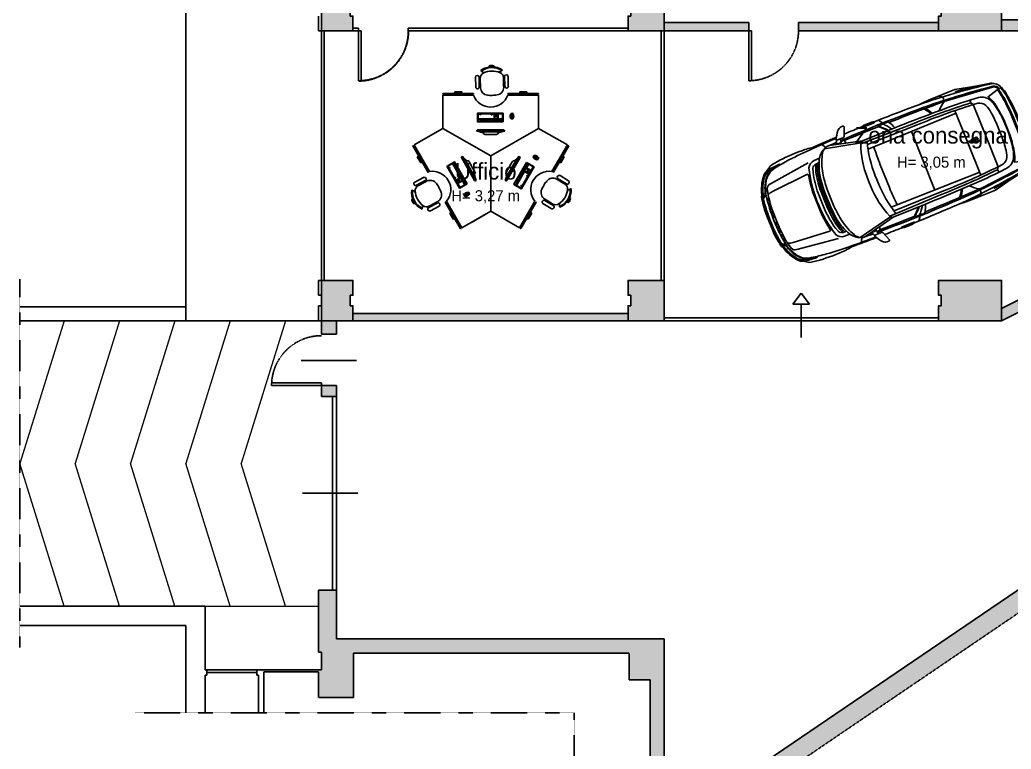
# Model space of a CAD drawing. Header units: millimetres. Extents: x 515 to 43442, y -1882 to 9936.
# Drawn here: x 14482 to 16273, y 424 to 1743 of the extents above; entities that cross this region are included whole.
import ezdxf

# ---------------------------------------------------------------- set-up
doc = ezdxf.new("R2010")
doc.units = ezdxf.units.MM
for name, pattern in [('35', [1.5, 0.5, -0.25, 0.5, -0.25]), ('DASHDOT2', [0.5, 0.25, -0.125, 0, -0.125]), ('HIDDEN', [0.375, 0.25, -0.125])]:
    doc.linetypes.add(name, pattern=pattern)
doc.layers.add('ARREDI_LINEE', color=33, linetype='Continuous', lineweight=9)
for name, color, linetype, lineweight, true_color in [('AUTO', 9, 'Continuous', 15, 0x808080), ('CAMP sez', 7, 'Continuous', 15, 0xbdbdbd), ('PAV_EST', 7, 'Continuous', 0, 0xa8a8a8)]:
    doc.layers.add(name, color=color, linetype=linetype, lineweight=lineweight, true_color=true_color)
for name, color, linetype in [('INF', 8, 'Continuous'), ('Interni F', 33, 'Continuous'), ('PROS', 9, 'Continuous'), ('SEZ', 170, 'Continuous'), ('Testi', 7, 'Continuous'), ('VOLTE', 8, 'Continuous')]:
    doc.layers.add(name, color=color, linetype=linetype)
doc.styles.add('T_ESE_q100', font='bahnschrift.ttf', dxfattribs={"height": 15})

# ---------------------------------------------------------------- blocks, each defined once
blk = doc.blocks.new('scrivania')
at = {"layer": 'ARREDI_LINEE', "lineweight": -2, "transparency": 33554687}
for p, q in [((3104.2, 27684.8), (3103.6, 27685.6)), ((3106, 27683.4), (3104.9, 27684.8)), ((3140.3, 27684.3), (3141.3, 27685.7)), ((3142, 27685.8), (3142.6, 27686.6)), ((3094.4, 27655.9), (3093.9, 27673.6)), ((3100.9, 27656.1), (3100.4, 27673.8)), ((3102.5, 27669.3), (3102.9, 27656.5)), ((3144.8, 27657.6), (3144.5, 27670.4)), ((3146.8, 27657.2), (3146.4, 27674.9)), ((3153.3, 27657.4), (3152.9, 27675.1)), ((3034.9, 27581.2), (3034.9, 27641.2)), ((3090.6, 27641.2), (3034.9, 27641.2)), ((3035, 27643), (3035, 27644)), ((3035, 27644), (3090.6, 27644)), ((3070, 27643), (3035, 27643)), ((3038, 27641.2), (3038, 27643)), ((3038, 27643), (3090.6, 27643)), ((3039, 27641.2), (3039, 27642)), ((3039, 27642), (3087.5, 27642)), ((3069.1, 27647), (3056.4, 27647)), ((3056.4, 27647), (3056.4, 27644)), ((3068.1, 27646), (3057.4, 27646)), ((3057.4, 27646), (3057.4, 27644)), ((3057.4, 27644), (3068.1, 27644)), ((3068.1, 27644), (3068.1, 27646)), ((3069.1, 27644), (3069.1, 27647)), ((3087.5, 27642), (3087.5, 27641.2)), ((3088.5, 27643), (3088.5, 27641.2)), ((3090.6, 27644), (3090.6, 27643)), ((3208.1, 27641.2), (3152.4, 27641.2)), ((3152.5, 27643), (3152.5, 27644)), ((3152.5, 27644), (3208.1, 27644)), ((3187.5, 27643), (3152.5, 27643)), ((3155.6, 27641.2), (3155.6, 27643)), ((3155.6, 27643), (3208.1, 27643)), ((3156.6, 27641.2), (3156.6, 27642)), ((3156.6, 27642), (3205.1, 27642)), ((3186.7, 27647), (3174, 27647)), ((3174, 27647), (3174, 27644)), ((3185.7, 27646), (3175, 27646)), ((3175, 27646), (3175, 27644)), ((3175, 27644), (3185.7, 27644)), ((3185.7, 27644), (3185.7, 27646)), ((3186.7, 27644), (3186.7, 27647)), ((3205.1, 27642), (3205.1, 27641.2)), ((3206.1, 27643), (3206.1, 27641.2)), ((3208.1, 27644), (3208.1, 27643)), ((3208.1, 27581.2), (3208.1, 27641.2)), ((3097.7, 27593.1), (3097.7, 27608.7)), ((3097.9, 27608.9), (3143.5, 27608.9)), ((3098.7, 27598.1), (3098.7, 27607.5)), ((3098.7, 27607.5), (3101.7, 27607.5)), ((3101.7, 27605.5), (3101.7, 27607.5)), ((3101.7, 27605.5), (3103.3, 27605.5)), ((3103.3, 27607.5), (3122.6, 27607.5)), ((3103.3, 27605.5), (3103.3, 27607.5)), ((3122.6, 27605.5), (3122.6, 27607.5)), ((3122.6, 27605.5), (3124.2, 27605.5)), ((3124.2, 27607.5), (3127.6, 27607.5)), ((3124.2, 27605.5), (3124.2, 27607.5)), ((3127.6, 27598.1), (3127.6, 27607.5)), ((3134.3, 27607.5), (3128.3, 27607.5)), ((3128.3, 27607.5), (3128.3, 27605.5)), ((3128.3, 27605.5), (3130.3, 27605.5)), ((3130.3, 27605.5), (3130.3, 27603.6)), ((3132.3, 27603.6), (3132.3, 27605.5)), ((3132.3, 27605.5), (3134.3, 27605.5)), ((3134.3, 27605.5), (3134.3, 27607.5)), ((3135, 27607.5), (3135, 27598.1)), ((3143, 27607.5), (3135, 27607.5)), ((3143, 27598.1), (3143, 27607.5)), ((3143.7, 27608.7), (3143.7, 27592.9)), ((3159.2, 27598.3, 0.2), (3159.2, 27605.9, 0.2)), ((3160.7, 27605.9, 0.2), (3160.7, 27598.3, 0.2)), ((3143.7, 27592.9), (3097.9, 27592.9)), ((3127.6, 27598.1), (3098.7, 27598.1)), ((3100.7, 27597.3), (3098.7, 27597.3)), ((3098.7, 27597.3), (3098.7, 27595.3)), ((3098.7, 27595.3), (3100.7, 27595.3)), ((3100.7, 27595.3), (3100.7, 27597.3)), ((3102.2, 27597.3), (3110.2, 27597.3)), ((3102.2, 27595.3), (3102.2, 27597.3)), ((3110.2, 27595.3), (3102.2, 27595.3)), ((3110.2, 27597.3), (3110.2, 27595.3)), ((3110.9, 27597.3), (3118.9, 27597.3)), ((3110.9, 27595.3), (3110.9, 27597.3)), ((3118.9, 27595.3), (3110.9, 27595.3)), ((3118.9, 27597.3), (3118.9, 27595.3)), ((3119.6, 27597.3), (3127.6, 27597.3)), ((3119.6, 27595.3), (3119.6, 27597.3)), ((3127.6, 27595.3), (3119.6, 27595.3)), ((3127.6, 27597.3), (3127.6, 27595.3)), ((3128.3, 27602.1), (3134.3, 27602.1)), ((3128.3, 27598.1), (3128.3, 27602.1)), ((3134.3, 27598.1), (3128.3, 27598.1)), ((3128.3, 27597.3), (3134.3, 27597.3)), ((3128.3, 27595.3), (3128.3, 27597.3)), ((3134.3, 27595.3), (3128.3, 27595.3)), ((3130.3, 27603.6), (3132.3, 27603.6)), ((3134.3, 27602.1), (3134.3, 27598.1)), ((3134.3, 27597.3), (3134.3, 27595.3)), ((3135, 27598.1), (3143, 27598.1)), ((3143, 27597.3), (3135, 27597.3)), ((3135, 27597.3), (3135, 27595.3)), ((3135, 27595.3), (3143, 27595.3)), ((3136, 27596.6), (3136, 27596.8)), ((3136, 27596.8), (3136.5, 27596.8)), ((3136.5, 27596.6), (3136, 27596.6)), ((3136.5, 27596.8), (3136.5, 27596.6)), ((3138.5, 27596.6), (3138.5, 27596.8)), ((3138.5, 27596.8), (3139, 27596.8)), ((3139, 27596.6), (3138.5, 27596.6)), ((3139, 27596.8), (3139, 27596.6)), ((3140.9, 27596.6), (3140.9, 27596.8)), ((3140.9, 27596.8), (3141.4, 27596.8)), ((3141.4, 27596.6), (3140.9, 27596.6)), ((3141.4, 27596.8), (3141.4, 27596.6)), ((3143, 27595.3), (3143, 27597.3)), ((3162.9, 27601.3, 0.2), (3157, 27601.3, 0.2)), ((3034.9, 27581.2), (2982.9, 27551.2)), ((3034.9, 27581.2), (3000.3, 27561.2)), ((3121.5, 27531.2), (3034.9, 27581.2)), ((3146.7, 27576.2), (3096.3, 27576.2)), ((3096.3, 27576.2), (3102, 27574.6)), ((3096.5, 27577.2), (3146.5, 27577.2)), ((3097.6, 27578.6), (3145.4, 27578.6)), ((3102, 27574.6), (3107.7, 27573.1)), ((3102, 27574.6), (3141, 27574.6)), ((3131.8, 27570.2), (3111.2, 27570.2)), ((3121.5, 27531.2), (3208.1, 27581.2)), ((3141, 27574.6), (3135.3, 27573.1)), ((3146.7, 27576.2), (3141, 27574.6)), ((3208.1, 27581.2), (3260.1, 27551.2)), ((2981.5, 27550.2), (2980.6, 27549.7)), ((2999, 27519.9), (2981.5, 27550.2)), ((3010.8, 27503), (2982.9, 27551.2)), ((3260.1, 27551.2), (3232.2, 27503)), ((3235.3, 27504.8), (3261.6, 27550.3)), ((3262.4, 27549.8), (3261.6, 27550.3)), ((2980.6, 27549.7), (3008.4, 27501.6)), ((2984.5, 27548.5), (2983, 27547.6)), ((2983, 27547.6), (3009.2, 27502.1)), ((2985, 27547.6), (2984.3, 27547.2)), ((2984.3, 27547.2), (3008.6, 27505.2)), ((3251.3, 27532.5), (3233.8, 27502.2)), ((3234.7, 27501.7), (3262.4, 27549.8)), ((3234.9, 27506.2), (3259.2, 27548.2)), ((3259.2, 27548.2), (3258.6, 27548.6)), ((3260.6, 27548.6), (3259.1, 27549.4)), ((2988.7, 27529.6), (2991.3, 27531.2)), ((2995, 27518.7), (2988.7, 27529.6)), ((2990.1, 27529.3), (2991.8, 27530.3)), ((2995.4, 27520), (2990.1, 27529.3)), ((2991.8, 27530.3), (2997.2, 27521)), ((2997.7, 27520.2), (2995, 27518.7)), ((2997.2, 27521), (2995.4, 27520)), ((3056, 27520.8), (3042.5, 27513)), ((3052.2, 27517.5), (3044.1, 27512.8)), ((3066.7, 27492.4), (3052.2, 27517.5)), ((3052.9, 27517.9), (3054.6, 27518.9)), ((3053.9, 27516.1), (3052.9, 27517.9)), ((3055.6, 27517.1), (3053.9, 27516.1)), ((3054.6, 27518.9), (3055.6, 27517.1)), ((3056.4, 27515.8), (3054.6, 27514.8)), ((3054.6, 27514.8), (3058.6, 27507.9)), ((3079.2, 27481.1), (3056.3, 27520.8)), ((3060.4, 27508.9), (3056.4, 27515.8)), ((3068.5, 27528.2), (3092.4, 27486.8)), ((3069.1, 27529.9), (3094.2, 27486.5)), ((3095.1, 27486.8), (3069.9, 27530.6)), ((3069.9, 27530.6), (3074.2, 27526.3)), ((3074.2, 27526.3), (3078.3, 27522.2)), ((3074.2, 27526.3), (3093.6, 27492.6)), ((3092.8, 27502.8), (3082.6, 27520.6)), ((3121.5, 27531.2), (3121.5, 27431.2)), ((3173.1, 27530.6), (3147.8, 27486.8)), ((3148.8, 27486.5), (3173.8, 27529.9)), ((3149.4, 27492.6), (3168.8, 27526.3)), ((3160.4, 27520.6), (3150.1, 27502.8)), ((3150.5, 27486.8), (3174.5, 27528.2)), ((3186, 27519.6), (3163.1, 27480)), ((3168.8, 27526.3), (3164.7, 27522.2)), ((3173.1, 27530.6), (3168.8, 27526.3)), ((3183.8, 27510.9), (3187.8, 27517.8)), ((3189.5, 27516.8), (3185.5, 27509.9)), ((3199.7, 27511.7), (3186, 27519.6)), ((3186.2, 27509.5), (3190.2, 27516.4)), ((3187.8, 27517.8), (3189.5, 27516.8)), ((3188.1, 27515.7), (3187.9, 27515.3)), ((3187.9, 27515.3), (3188, 27515.2)), ((3188, 27515.2), (3188.3, 27515.6)), ((3188.3, 27515.6), (3188.1, 27515.7)), ((3190.2, 27516.4), (3198.3, 27511.7)), ((3198.4, 27530.3, 0.2), (3205.1, 27526.5, 0.2)), ((3205.8, 27527.7, 0.2), (3199.2, 27531.6, 0.2)), ((3202.9, 27532, 0.2), (3200, 27526.8, 0.2)), ((3248, 27518.7), (3245.4, 27520.3)), ((3245.9, 27521.1), (3251.2, 27530.4)), ((3247.7, 27520.1), (3245.9, 27521.1)), ((3253, 27529.4), (3247.7, 27520.1)), ((3254.4, 27529.7), (3248, 27518.7)), ((3251.2, 27530.4), (3253, 27529.4)), ((3251.7, 27531.2), (3254.4, 27529.7)), ((3008.2, 27503.9), (3009.8, 27504.7)), ((3008.4, 27501.6), (3009.2, 27502.1)), ((3008.6, 27505.2), (3009.3, 27505.6)), ((3042.4, 27512.8), (3065.2, 27473.3)), ((3044.1, 27512.8), (3045.6, 27510.2)), ((3047.3, 27511.2), (3045.6, 27510.2)), ((3048.1, 27509.8), (3046.4, 27508.8)), ((3046.4, 27508.8), (3056, 27492.1)), ((3047.3, 27511.2), (3048.1, 27509.8)), ((3058.6, 27507.9), (3060.4, 27508.9)), ((3060.7, 27508.3), (3059, 27507.3)), ((3059, 27507.3), (3063, 27500.4)), ((3064.7, 27501.4), (3060.7, 27508.3)), ((3063, 27500.4), (3064.7, 27501.4)), ((3065.1, 27500.8), (3063.3, 27499.8)), ((3063.3, 27499.8), (3067.3, 27492.8)), ((3069.1, 27493.8), (3065.1, 27500.8)), ((3093.6, 27492.6), (3092.1, 27498.3)), ((3149.4, 27492.6), (3150.9, 27498.3)), ((3182.5, 27503.1), (3168, 27478)), ((3175.7, 27496.9), (3171.7, 27490)), ((3177.4, 27495.9), (3175.7, 27496.9)), ((3180.1, 27504.5), (3176.1, 27497.5)), ((3176.1, 27497.5), (3177.8, 27496.5)), ((3177, 27472), (3199.8, 27511.4)), ((3177.8, 27496.5), (3181.8, 27503.5)), ((3181.8, 27503.5), (3180.1, 27504.5)), ((3183.4, 27510.3), (3180.4, 27505.1)), ((3180.4, 27505.1), (3182.1, 27504.1)), ((3182.1, 27504.1), (3185.1, 27509.3)), ((3182.5, 27503.1), (3190.6, 27498.4)), ((3185.8, 27508.9), (3182.8, 27503.7)), ((3182.8, 27503.7), (3186.3, 27501.7)), ((3185.1, 27509.3), (3183.4, 27510.3)), ((3185.5, 27509.9), (3183.8, 27510.9)), ((3185.7, 27511.5), (3185.4, 27511.1)), ((3185.4, 27511.1), (3185.6, 27511)), ((3185.6, 27511), (3185.8, 27511.4)), ((3185.8, 27511.4), (3185.7, 27511.5)), ((3189.3, 27506.9), (3185.8, 27508.9)), ((3194.3, 27504.8), (3186.2, 27509.5)), ((3186.3, 27501.7), (3189.3, 27506.9)), ((3186.4, 27495.1), (3187.2, 27496.4)), ((3186.9, 27513.7), (3186.7, 27513.2)), ((3186.7, 27513.2), (3186.8, 27513.1)), ((3186.8, 27513.1), (3187.1, 27513.6)), ((3187.1, 27513.6), (3186.9, 27513.7)), ((3187.2, 27496.4), (3188.9, 27495.4)), ((3188.6, 27502.7), (3189.6, 27504.4)), ((3190.2, 27501.7), (3188.6, 27502.7)), ((3188.9, 27495.4), (3190.6, 27498.4)), ((3189.2, 27500), (3190.2, 27501.7)), ((3191, 27499), (3189.2, 27500)), ((3189.6, 27504.4), (3191.2, 27503.4)), ((3194, 27504.2), (3191, 27499)), ((3191.2, 27503.4), (3192.2, 27505.2)), ((3192.2, 27505.2), (3194, 27504.2)), ((3198.3, 27511.7), (3194.3, 27504.8)), ((3233.8, 27505.7), (3235.3, 27504.8)), ((3233.8, 27502.2), (3234.7, 27501.7)), ((3234.3, 27506.6), (3234.9, 27506.2)), ((3000, 27492.3), (2984.4, 27483.9)), ((3003.1, 27486.6), (2987.5, 27478.2)), ((2992.4, 27478.6), (3003.6, 27484.7)), ((3057.8, 27493.1), (3056, 27492.1)), ((3058.6, 27491.7), (3056.8, 27490.7)), ((3056.8, 27490.7), (3058.5, 27487.7)), ((3057.8, 27493.1), (3058.6, 27491.7)), ((3066.7, 27492.4), (3058.5, 27487.7)), ((3058.9, 27487.1), (3060.6, 27488.1)), ((3061.9, 27481.9), (3058.9, 27487.1)), ((3060.6, 27488.1), (3061.6, 27486.4)), ((3061.6, 27486.4), (3063.3, 27487.4)), ((3063.6, 27482.9), (3061.9, 27481.9)), ((3062.2, 27481.3), (3070.4, 27486)), ((3066.2, 27474.4), (3062.2, 27481.3)), ((3064.3, 27485.6), (3062.6, 27484.7)), ((3062.6, 27484.7), (3063.6, 27482.9)), ((3063.3, 27487.4), (3064.3, 27485.6)), ((3067, 27491.8), (3063.5, 27489.8)), ((3063.5, 27489.8), (3066.5, 27484.6)), ((3065.5, 27473.2), (3079.2, 27481.1)), ((3074.4, 27479.1), (3066.2, 27474.4)), ((3066.5, 27484.6), (3070, 27486.6)), ((3070, 27486.6), (3067, 27491.8)), ((3067.3, 27492.8), (3069.1, 27493.8)), ((3069.4, 27493.2), (3067.7, 27492.2)), ((3067.7, 27492.2), (3070.7, 27487)), ((3072.4, 27488), (3069.4, 27493.2)), ((3070.4, 27486), (3074.4, 27479.1)), ((3070.7, 27487), (3072.4, 27488)), ((3071, 27486.4), (3072.8, 27487.4)), ((3075, 27479.5), (3071, 27486.4)), ((3072.1, 27485.9), (3071.9, 27485.8)), ((3071.9, 27485.8), (3072.2, 27485.4)), ((3072.4, 27485.5), (3072.1, 27485.9)), ((3072.2, 27485.4), (3072.4, 27485.5)), ((3072.8, 27487.4), (3076.8, 27480.5)), ((3073.4, 27483.7), (3073.2, 27483.6)), ((3073.2, 27483.6), (3073.4, 27483.2)), ((3073.6, 27483.3), (3073.4, 27483.7)), ((3073.4, 27483.2), (3073.6, 27483.3)), ((3074.6, 27481.7), (3074.4, 27481.6)), ((3074.4, 27481.6), (3074.6, 27481.1)), ((3074.8, 27481.2), (3074.6, 27481.7)), ((3074.6, 27481.1), (3074.8, 27481.2)), ((3076.8, 27480.5), (3075, 27479.5)), ((3095.1, 27486.8), (3093.6, 27492.6)), ((3147.8, 27486.8), (3149.4, 27492.6)), ((3163.2, 27479.7), (3176.7, 27471.9)), ((3165.6, 27479.4), (3166.6, 27481.2)), ((3167.3, 27478.4), (3165.6, 27479.4)), ((3166.6, 27481.2), (3168.3, 27480.2)), ((3168.3, 27480.2), (3167.3, 27478.4)), ((3171.4, 27489.4), (3167.4, 27482.5)), ((3167.4, 27482.5), (3169.1, 27481.5)), ((3169.1, 27481.5), (3173.1, 27488.4)), ((3173.1, 27488.4), (3171.4, 27489.4)), ((3171.7, 27490), (3173.4, 27489)), ((3173.4, 27489), (3177.4, 27495.9)), ((3175.9, 27477), (3176.7, 27478.3)), ((3176.7, 27478.3), (3178.5, 27477.3)), ((3178.5, 27477.3), (3188.1, 27494.1)), ((3186.4, 27495.1), (3188.1, 27494.1)), ((3242.6, 27488.2), (3253.6, 27481.5)), ((3243.3, 27490.1), (3258.4, 27480.9)), ((3246.7, 27495.7), (3261.8, 27486.4)), ((2979.8, 27469.3), (2978.8, 27469.5)), ((2981.9, 27468.5), (2980.2, 27468.8)), ((3082.3, 27465, 0.2), (3075.6, 27461.2, 0.2)), ((3076.3, 27459.9, 0.2), (3083, 27463.7, 0.2)), ((3081.5, 27460.3, 0.2), (3078.5, 27465.4, 0.2)), ((3168, 27478), (3176.2, 27473.4)), ((3175.9, 27477), (3177.7, 27476)), ((3176.2, 27473.4), (3177.7, 27476)), ((3263.5, 27470.9), (3265.2, 27471.1)), ((3265.7, 27471.6), (3266.7, 27471.7)), ((3025, 27446.2), (3009.4, 27437.8)), ((3023.7, 27447.8), (3012.4, 27441.7)), ((3040.2, 27448.4), (3039.4, 27447.9)), ((3039.4, 27447.9), (3067.1, 27399.8)), ((3057.7, 27418.1), (3040.2, 27448.4)), ((3069.5, 27401.2), (3041.7, 27449.4)), ((3043.3, 27446.7), (3041.7, 27445.8)), ((3041.7, 27445.8), (3068, 27400.3)), ((3043.8, 27445.8), (3043.1, 27445.5)), ((3043.1, 27445.5), (3067.4, 27403.4)), ((3201.3, 27449.4), (3173.5, 27401.2)), ((3175.9, 27399.9), (3203.7, 27448)), ((3176.2, 27404.4), (3200.4, 27446.4)), ((3176.5, 27403), (3202.8, 27448.5)), ((3200.4, 27446.4), (3199.8, 27446.8)), ((3201.8, 27446.8), (3200.3, 27447.7)), ((3203.7, 27448), (3202.8, 27448.5)), ((3215.9, 27445.4), (3231, 27436.1)), ((3219.3, 27450.9), (3234.4, 27441.7)), ((3231.6, 27445.7), (3220.7, 27452.4)), ((2997.8, 27436.1), (2997.4, 27435.2)), ((2998.3, 27438.3), (2997.6, 27436.8)), ((3028.1, 27440.5), (3012.6, 27432.1)), ((3047.5, 27427.8), (3050.1, 27429.4)), ((3053.8, 27416.9), (3047.5, 27427.8)), ((3048.8, 27427.5), (3050.6, 27428.5)), ((3054.2, 27418.2), (3048.8, 27427.5)), ((3050.6, 27428.5), (3055.9, 27419.3)), ((3121.5, 27431.2), (3069.5, 27401.2)), ((3121.5, 27431.2), (3086.9, 27411.2)), ((3121.5, 27431.2), (3173.5, 27401.2)), ((3192.5, 27430.7), (3175, 27400.4)), ((3187.1, 27419.3), (3192.5, 27428.6)), ((3194.2, 27427.6), (3188.9, 27418.3)), ((3195.6, 27427.9), (3189.3, 27417)), ((3192.5, 27428.6), (3194.2, 27427.6)), ((3193, 27429.5), (3195.6, 27427.9)), ((3245.6, 27441.6), (3246.2, 27440.1)), ((3245.9, 27439.4), (3246.3, 27438.5)), ((3056.4, 27418.4), (3053.8, 27416.9)), ((3055.9, 27419.3), (3054.2, 27418.2)), ((3189.3, 27417), (3186.6, 27418.5)), ((3188.9, 27418.3), (3187.1, 27419.3)), ((3067, 27402.1), (3068.5, 27402.9)), ((3067.1, 27399.8), (3068, 27400.3)), ((3067.4, 27403.4), (3068, 27403.8)), ((3175, 27403.9), (3176.5, 27403)), ((3175, 27400.4), (3175.9, 27399.9)), ((3175.5, 27404.8), (3176.2, 27404.4))]:
    blk.add_line(p, q, dxfattribs=at)
for centre, radius, start, end in [((3120.9, 27692), 3, 95.066, 178.1108), ((3123.8, 27660.1), 35, 87.8994, 95.066), ((3124.9, 27692.1), 3, 4.8546, 87.8994), ((3097.2, 27673.7), 3.25, 1.4827, 181.4827), ((3112.5, 27672.1), 10, 116.4215, 179.7901), ((3123.8, 27660.1), 32.5, 54.6128, 128.3526), ((3104.6, 27685.2), 0.5, 218.3526, 307.4431), ((3123.8, 27660.1), 31, 55.5223, 127.4431), ((3109.7, 27688.9), 6.63, 235.8232, 287.2223), ((3124.1, 27648.8), 36, 91.4827, 116.4215), ((3124.1, 27648.8), 36, 66.5439, 91.4827), ((3136.3, 27689.6), 6.63, 255.7431, 307.1422), ((3134.4, 27672.7), 10, 3.1753, 66.5439), ((3141.6, 27686.1), 0.5, 235.5223, 324.6128), ((3149.6, 27675), 3.25, 1.4827, 181.4827), ((3197.5, 27671.8), 95, 179.7901, 181.4827), ((3049.5, 27667.9), 95, 1.4827, 3.1753), ((3069.9, 27655.7), 75, 359.7534, 1.4827), ((3150.1, 27657.3), 3.25, 181.4827, 1.4827), ((3121.5, 27652.7), 33, 200.38, 339.62), ((3097.6, 27656), 3.25, 181.4827, 1.4827), ((3177.8, 27658.5), 75, 181.4827, 183.212), ((3116.9, 27655), 14, 183.212, 264.6377), ((3122.4, 27713.3), 72.5, 264.6377, 271.4827), ((3122.4, 27713.3), 72.5, 271.4827, 278.3277), ((3130.9, 27655.4), 14, 278.3277, 359.7534), ((3097.9, 27608.7), 0.2, 90, 180), ((3143.5, 27608.7), 0.2, 0, 90), ((3159.9, 27605.9, 0.2), 0.727, 0.0017, 179.9991), ((3097.9, 27593.1), 0.2, 180, 270), ((3099.3, 27576.1), 3.03, 124.7827, 177.7355), ((3111.2, 27573.8), 3.6, 190.8855, 270), ((3131.8, 27573.8), 3.6, 270, 349.1145), ((3143.7, 27576.1), 3.03, 2.2645, 55.2173), ((3056.1, 27520.7), 0.2, 30, 120), ((3071.5, 27528), 3.03, 122.2645, 175.2173), ((3079.5, 27518.8), 3.6, 30, 109.1145), ((3163.5, 27518.8), 3.6, 70.8855, 150), ((3171.5, 27528), 3.03, 4.7827, 57.7355), ((3205.4, 27527.1, 0.2), 0.727, 240.0009, 59.9983), ((3016.3, 27470.5), 33, 320.38, 99.62), ((3042.6, 27512.9), 0.2, 120, 210), ((3089.7, 27501), 3.6, 310.8855, 30), ((3153.3, 27501), 3.6, 150, 229.1145), ((3226.7, 27470.5), 33, 80.38, 219.62), ((3199.6, 27511.5), 0.2, 330, 60), ((2985.9, 27481), 3.25, 118.5173, 298.5173), ((3037.8, 27395.1), 95, 118.5173, 120.2099), ((3001.5, 27489.5), 3.25, 298.5173, 118.5173), ((3039.5, 27418.8), 75, 116.788, 118.5173), ((3012, 27473.2), 14, 35.3623, 116.788), ((2964.3, 27439.4), 72.5, 28.5173, 35.3623), ((3093.7, 27489.5), 3.03, 244.7827, 297.7355), ((3149.3, 27489.5), 3.03, 242.2645, 295.2173), ((3163.3, 27479.9), 0.2, 150, 240), ((3279.6, 27440.9), 72.5, 148.5173, 155.3623), ((3279.6, 27440.9), 72.5, 141.6723, 148.5173), ((3233.7, 27477.2), 14, 60.2466, 141.6723), ((3203.5, 27424.3), 75, 58.5173, 60.2466), ((3245, 27492.9), 3.25, 58.5173, 238.5173), ((3203.9, 27400.5), 95, 56.8247, 58.5173), ((3250.5, 27471.7), 10, 353.4561, 56.8247), ((3260.1, 27483.6), 3.25, 238.5173, 58.5173), ((3011, 27464.8), 32.5, 171.6474, 245.3872), ((2979.7, 27468.8), 0.5, 352.5569, 81.6474), ((3011, 27464.8), 31, 172.5569, 244.4777), ((2979, 27462.6), 6.63, 12.7777, 64.1768), ((2995, 27468.6), 10, 120.2099, 183.5785), ((3020.9, 27470.2), 36, 183.5785, 208.5173), ((3018.6, 27461), 14, 300.2466, 21.6723), ((2964.3, 27439.4), 72.5, 21.6723, 28.5173), ((3065.4, 27473.4), 0.2, 210, 300), ((3076, 27460.5, 0.2), 0.727, 120.0009, 299.9983), ((3176.8, 27472.1), 0.2, 240, 330), ((3226.5, 27465.3), 14, 155.3623, 236.788), ((3234.3, 27468.7), 31, 292.5569, 4.4777), ((3234.3, 27468.7), 32.5, 291.6474, 5.3872), ((3224.6, 27474.6), 36, 328.5173, 353.4561), ((3266.1, 27464.8), 6.63, 112.8578, 164.2569), ((3265.7, 27471.2), 0.5, 95.3872, 184.4777), ((2981.9, 27451.3), 3, 121.8892, 204.934), ((3011, 27464.8), 35, 204.934, 212.1006), ((2983.9, 27447.8), 3, 212.1006, 295.1454), ((3020.9, 27470.2), 36, 208.5173, 233.4561), ((2991.7, 27439.1), 6.63, 352.8578, 44.2569), ((2987.9, 27513.7), 75, 298.5173, 300.2466), ((3026.6, 27443.4), 3.25, 298.5173, 118.5173), ((3217.6, 27448.1), 3.25, 58.5173, 238.5173), ((3259.9, 27516.4), 75, 236.788, 238.5173), ((3281.2, 27526.7), 95, 238.5173, 240.2099), ((3239, 27453), 10, 240.2099, 303.5785), ((3224.6, 27474.6), 36, 303.5785, 328.5173), ((3252.2, 27442.1), 6.63, 132.7777, 184.1768), ((3260.5, 27450.3), 3, 241.8892, 324.934), ((3234.3, 27468.7), 35, 324.934, 332.1006), ((3262.6, 27453.7), 3, 332.1006, 55.1454), ((2997.4, 27436.3), 0.5, 335.3872, 64.4777), ((3005.4, 27449.3), 10, 233.4561, 296.8247), ((3011, 27434.9), 3.25, 118.5173, 298.5173), ((2967.1, 27525.1), 95, 296.8247, 298.5173), ((3232.7, 27438.9), 3.25, 238.5173, 58.5173), ((3246.4, 27439.6), 0.5, 112.5569, 201.6474)]:
    blk.add_arc(centre, radius, start, end, dxfattribs=at)
at = {"layer": 'ARREDI_LINEE', "lineweight": -2, "transparency": 33554687, "extrusion": (0, 0, -1)}
blk.add_ellipse((3159.9, 27603.4, 0.2), major_axis=(0, 5.27), ratio=0.615147, dxfattribs=at)
at = {"layer": 'ARREDI_LINEE', "lineweight": -2, "transparency": 33554687}
for centre, major_axis in [((3203.2, 27528.4, 0.2), (4.56, -2.63)), ((3078.2, 27461.8, 0.2), (-4.56, -2.63))]:
    blk.add_ellipse(centre, major_axis=major_axis, ratio=0.615147, dxfattribs=at)
blk = doc.blocks.new('dwgFree.com - 3')
at = {"layer": 'Interni F'}
for points in [[(-92, 1833, -0.598981), (-100, 1846, -0.063724), (-6, 1989, -0.140902), (69, 2027), (100, 2027, -0.407929), (120, 2008), (59, 1842, -0.23415), (37, 1831), (-92, 1833)], [(-1773, 907), (-1773, 1067, -0.051573), (-1732, 1393), (-1716, 1415, -0.118905), (-1553, 1731, -0.118225), (-1496, 1773, 0.043314), (-1392, 1836, -0.101047), (-1343, 1858), (-1183, 1879, -0.033869), (-689, 1889, -0.049371), (-563, 1872, -0.003372), (-80, 1884, -0.003372)], [(-1689, 1403), (-1689, 1429, -0.106106), (-1560, 1688, -0.160297), (-1367, 1803)], [(-1685, 907, -0.034112), (-1649, 1375, -0.072723), (-1552, 1619, -0.086605), (-1454, 1724, -0.123379), (-1309, 1780, -0.018509), (-1027, 1823, -0.020436), (-89, 1867, -0.020436)], [(-1647, 1425, -0.059057), (-1574, 1602, -0.09843), (-1456, 1736, -0.088872), (-1373, 1776, -0.02769), (-1208, 1810, -0.189226), (-1200, 1799)], [(-1480, 1781, -0.047113), (-1373, 1802), (-1227, 1817, -0.196742), (-1208, 1810)], [(-372, 1878), (-367, 1862, 0.102432), (-337, 1810, -0.171519), (-327, 1786)], [(-356, 1774, -0.087027), (-302, 1792, -0.001707), (-108, 1799, -0.001707)], [(-94, 1833), (-115, 1781, 0.420882), (-109, 1764), (-35, 1764, 0.360361), (-27, 1774), (-26, 1832)], [(-27, 1801, -0.015934), (1787, 1792, -0.019178), (2893, 1686, -0.271052), (2981, 1610)], [(76, 1886, -0.00239), (418, 1890, -0.00239)], [(423, 1876), (652, 1876, 0.522992), (659, 1890, 0.067079), (598, 1900), (455, 1899), (418, 1890, 0.93122), (423, 1876)], [(659, 1890, -0.006025), (1522, 1877), (1714, 1889), (2232, 1889), (2570, 1811), (2786, 1770), (2847, 1759, -0.105323), (2931, 1723)], [(840, 1651, 0.038592), (790, 1709, 0.024434), (695, 1794), (695, 1781, -0.049234), (830, 1651)], [(695, 1794), (893, 1794, -0.080101), (965, 1651)], [(905, 1651, 0.049281), (794, 1794, 0.17179), (778, 1839), (740, 1889)], [(1522, 1877, -0.026387), (2851, 1745, -0.158783), (2971, 1696, -0.088175), (3024, 1611, -0.080442), (3067, 1451, -0.032875), (3106, 1005), (3106, 907)], [(1825, 1639, -0.081122), (1979, 1760, -0.289167), (1980, 1780, -0.237479), (1975, 1800, 0.332239), (1971, 1835, 0.21105), (1960, 1855), (1911, 1889)], [(2430, 1802), (2231, 1834, -0.928428), (2231, 1849), (2570, 1811)], [(-724, 1646), (-1497, 1549, 0.25041), (-1585, 1489), (-1610, 1377)], [(-831, 907), (-831, 950, -0.065204), (-744, 1557, -0.277283), (-609, 1644), (-503, 1649)], [(-642, 907), (-642, 936), (-642, 1066), (-635, 1193), (-623, 1298, -0.074182), (-538, 1575, -0.215699), (-356, 1774), (300, 1625)], [(-583, 907), (-583, 1068, -0.036648), (-548, 1375, -0.064788), (-433, 1687, -0.12196), (-356, 1774)], [(-27, 1783), (13, 1784, -0.327672), (27, 1777), (47, 1735, -0.460928), (36, 1723)], [(695, 1781, 0.003886), (27, 1777)], [(288, 1612), (320, 1651), (338, 1651), (965, 1651, -0.005619), (1697, 1641, -0.013375), (2428, 1610), (2569, 1595, -0.271), (2763, 1450, -0.032313), (2792, 1368, -0.04734), (2838, 1027), (2838, 907)], [(1582, 1770, 0.003949), (903, 1780)], [(1692, 1641, 0.043653), (1602, 1781), (1586, 1781), (1582, 1770, -0.047564), (1671, 1642)], [(1586, 1781, -0.048172), (1679, 1642)], [(2964, 1611, 0.257239), (2877, 1676), (2013, 1758, 0.002341), (1611, 1770, 0.002341)], [(-847, 907), (-847, 1070, -0.033999), (-800, 1435, 0.495858), (-821, 1460), (-1511, 1405, 0.105645), (-1610, 1377, 0.037036), (-1643, 1055), (-1643, 907)], [(-760, 907), (-760, 1069, -0.052604), (-706, 1451), (-680, 1526, -0.219786), (-604, 1571), (-538, 1575)], [(-704, 907), (-704, 1070, -0.036745), (-664, 1400, -0.060988), (-604, 1571)], [(-672, 907), (-672, 1070, -0.036745), (-632, 1400, -0.060558), (-571, 1573)], [(170, 907), (170, 989, -0.097066), (288, 1612), (1314, 1597, -0.01963), (2407, 1558), (2436, 1512), (2436, 907)], [(408, 1610, 0.071482), (315, 976), (315, 907)], [(393, 1555), (1359, 1550, -0.022758), (2436, 1512), (2525, 1502, -0.256303), (2644, 1412, -0.08864), (2682, 1256, -0.028976), (2700, 994), (2700, 907)], [(488, 1472, 0.024691), (473, 1129), (473, 907)], [(2848, 907), (2848, 1026, 0.03092), (2810, 1361, 0.08575), (2739, 1544), (2940, 1601), (2964, 1611), (2981, 1610), (3024, 1611)], [(2940, 1601, -0.0376), (2988, 1343, -0.008394), (3005, 1083), (3005, 907)], [(2957, 1608, -0.035652), (3005, 1362, -0.014631), (3024, 1031), (3024, 907)], [(3007, 1611, -0.067436), (3053, 1424, -0.026832), (3079, 1031), (3079, 907)], [(-1646, 1387, 0.093728), (-1710, 1361, 0.228975), (-1724, 1339, 0.038385), (-1756, 922), (-1756, 907)], [(-1649, 1378, 0.088064), (-1705, 1354, 0.233103), (-1716, 1338, 0.038388), (-1747, 922), (-1747, 907)], [(-1719, 1351, -0.113344), (-1700, 1403, -0.589393), (-1689, 1403, 0.324306), (-1669, 1381)], [(-1773, 907), (-1773, 748, 0.051573), (-1732, 422), (-1716, 400, 0.118905), (-1553, 84, 0.118225), (-1496, 42, -0.043314), (-1392, -21, 0.101047), (-1343, -43), (-1183, -64, 0.033869), (-689, -74, 0.049371), (-563, -57, 0.003372), (-80, -69, 0.003372)], [(-1646, 428, -0.093728), (-1710, 454, -0.228975), (-1724, 476, -0.038385), (-1756, 893), (-1756, 907)], [(-1649, 437, -0.088064), (-1705, 461, -0.233103), (-1716, 477, -0.038388), (-1747, 893), (-1747, 907)], [(-1685, 907, 0.034112), (-1649, 440, 0.072723), (-1552, 196, 0.086605), (-1454, 91, 0.123379), (-1309, 35, 0.018509), (-1027, -8, 0.020436), (-89, -52, 0.020436)], [(-847, 907), (-847, 745, 0.033999), (-800, 380, -0.495858), (-821, 355), (-1511, 410, -0.105645), (-1610, 438, -0.037036), (-1643, 760), (-1643, 907)], [(-831, 907), (-831, 865, 0.065204), (-744, 258, 0.277283), (-609, 171), (-503, 166)], [(-760, 907), (-760, 746, 0.052604), (-706, 364), (-680, 289, 0.219786), (-604, 244), (-538, 240)], [(-704, 907), (-704, 745, 0.036745), (-664, 415, 0.060988), (-604, 244)], [(-672, 907), (-672, 745, 0.036745), (-632, 415, 0.060558), (-571, 242)], [(-642, 907), (-642, 879), (-642, 749), (-635, 622), (-623, 516, 0.074182), (-538, 240, 0.215699), (-356, 41), (300, 189)], [(-583, 907), (-583, 747, 0.036648), (-548, 440, 0.064788), (-433, 128, 0.12196), (-356, 41)], [(170, 907), (170, 826, 0.097066), (288, 203), (1314, 218, 0.01963), (2407, 257), (2436, 303), (2436, 907)], [(288, 203), (320, 164), (338, 164), (965, 164, 0.005619), (1697, 174, 0.013375), (2428, 205), (2569, 219, 0.271), (2763, 365, 0.032313), (2792, 447, 0.04734), (2838, 788), (2838, 907)], [(408, 205, -0.071482), (315, 839), (315, 907)], [(393, 260), (1359, 265, 0.022758), (2436, 303), (2525, 313, 0.256303), (2644, 403, 0.08864), (2682, 559, 0.028976), (2700, 821), (2700, 907)], [(488, 343, -0.024691), (473, 686), (473, 907)], [(1522, -62, 0.026387), (2851, 70, 0.158783), (2971, 119, 0.088175), (3024, 204, 0.080442), (3067, 364, 0.032875), (3106, 810), (3106, 907)], [(2118, 907, -0.182263), (2170, 939), (2270, 948, -0.427499), (2279, 942), (2279, 915)], [(2292, 907, 0.312332), (2285, 915), (2156, 915, 0.069416), (2118, 907)], [(2118, 907, 0.182263), (2170, 876), (2270, 867, 0.427499), (2279, 873), (2279, 900)], [(2292, 907, -0.312332), (2285, 900), (2156, 900, -0.069416), (2118, 907)], [(2848, 907), (2848, 788, -0.03092), (2810, 453, -0.08575), (2739, 271), (2940, 214), (2964, 204), (2981, 205), (3024, 204)], [(2940, 214, 0.0376), (2988, 472, 0.008394), (3005, 732), (3005, 907)], [(2957, 207, 0.035652), (3005, 453, 0.014631), (3024, 784), (3024, 907)], [(3007, 204, 0.067436), (3053, 391, 0.026832), (3079, 784), (3079, 907)], [(-1719, 463, 0.113344), (-1700, 412, 0.589393), (-1689, 412, -0.324306), (-1669, 434)], [(-1689, 412), (-1689, 386, 0.106106), (-1560, 127, 0.160297), (-1367, 12)], [(-1647, 389, 0.059057), (-1574, 213, 0.09843), (-1456, 79, 0.088872), (-1373, 39, 0.02769), (-1208, 5, 0.189226), (-1200, 16)], [(-724, 169), (-1497, 266, -0.25041), (-1585, 326), (-1610, 438)], [(-27, 14, 0.015934), (1787, 23, 0.019178), (2893, 129, 0.271052), (2981, 205)], [(2964, 204, -0.257239), (2877, 139), (2013, 56, -0.002341), (1611, 45, -0.002341)], [(-1480, 34, 0.047113), (-1373, 13), (-1227, -2, 0.196742), (-1208, 5)], [(-372, -63), (-367, -47, -0.102432), (-337, 5, 0.171519), (-327, 28)], [(-356, 41, 0.087027), (-302, 23, 0.001707), (-108, 16, 0.001707)], [(-94, -19), (-115, 33, -0.420882), (-109, 51), (-35, 51, -0.360361), (-27, 41), (-26, -17)], [(-27, 31), (13, 31, 0.327672), (27, 38), (47, 80, 0.460928), (36, 92)], [(695, 34, -0.003886), (27, 38)], [(659, -75, 0.006025), (1522, -62), (1714, -74), (2232, -74), (2570, 4), (2786, 44), (2847, 56, 0.105323), (2931, 92)], [(840, 164, -0.038592), (790, 106, -0.024434), (695, 20), (695, 34, 0.049234), (830, 164)], [(695, 20), (893, 20, 0.080101), (965, 164)], [(905, 164, -0.049281), (794, 20, -0.17179), (778, -24), (740, -75)], [(1582, 45, -0.003949), (903, 35)], [(1692, 174, -0.043653), (1602, 33), (1586, 33), (1582, 45, 0.047564), (1671, 173)], [(1586, 33, 0.048172), (1679, 173)], [(1825, 176, 0.081122), (1979, 55, 0.289167), (1980, 35, 0.237479), (1975, 15, -0.332239), (1971, -20, -0.21105), (1960, -40), (1911, -74)], [(2430, 13), (2231, -20, 0.928428), (2231, -34), (2570, 4)], [(-92, -18, 0.598981), (-100, -31, 0.063724), (-6, -175, 0.140902), (69, -213), (100, -213, 0.407929), (120, -193), (59, -27, 0.23415), (37, -16), (-92, -18)], [(76, -72, 0.00239), (418, -75, 0.00239)], [(423, -61), (652, -61, -0.522992), (659, -75, -0.067079), (598, -85), (455, -84), (418, -75, -0.93122), (423, -61)]]:
    blk.add_lwpolyline(points, format="xyb", dxfattribs=at)
for points in [[(-256, 1794), (338, 1651)], [(1627, 1884), (1803, 1874), (1839, 1858)], [(-198, 1780), (-115, 1781)], [(2089, 1482), (372, 1471)], [(1217, 1476), (1217, 907)], [(2089, 1535), (2089, 907)], [(2407, 1558), (2412, 1598), (2428, 1610)], [(-1716, 1415), (-1699, 1404)], [(-1636, 1425), (-1652, 1425), (-1659, 1384)], [(-1652, 1149), (-1672, 1150), (-1672, 1157), (-1646, 1155), (-1647, 1144), (-1667, 1123), (-1649, 1122), (-1649, 1115), (-1675, 1117), (-1674, 1126), (-1652, 1149)], [(1217, 338), (1217, 907)], [(2089, 280), (2089, 907)], [(-1651, 774), (-1651, 773)], [(-1647, 710), (-1647, 702), (-1667, 688), (-1647, 673), (-1647, 665), (-1672, 683), (-1672, 692), (-1647, 710)], [(-1716, 400), (-1699, 411)], [(-1636, 389), (-1652, 389), (-1659, 431)], [(2089, 333), (372, 344)], [(2407, 257), (2412, 217), (2428, 205)], [(-256, 21), (338, 164)], [(-198, 35), (-115, 33)], [(1627, -69), (1803, -59), (1839, -44)]]:
    blk.add_lwpolyline(points, dxfattribs=at)
for points in [[(-1630, 1305), (-1629, 1312), (-1654, 1315), (-1655, 1308), (-1646, 1307), (-1648, 1291), (-1658, 1284), (-1659, 1275), (-1649, 1282, 0.775969), (-1633, 1280)], [(-1641, 1306), (-1635, 1305), (-1638, 1283, -0.695798), (-1644, 1284)], [(-1661, 1035), (-1658, 1035, 0.395772), (-1653, 1042), (-1651, 1066, 0.395772), (-1656, 1074), (-1664, 1074), (-1671, 1074, 0.395772), (-1677, 1068), (-1678, 1043, 0.395772), (-1673, 1036), (-1666, 1035), (-1664, 1035), (-1663, 1058), (-1668, 1058), (-1669, 1042), (-1670, 1043, -0.403759), (-1673, 1046), (-1672, 1065, -0.403759), (-1669, 1067), (-1666, 1067), (-1664, 1067), (-1662, 1067), (-1659, 1067, -0.403759), (-1657, 1064), (-1658, 1045, -0.403759), (-1661, 1042), (-1661, 1042)], [(-1653, 853), (-1653, 860), (-1679, 858), (-1678, 852), (-1669, 852), (-1668, 836), (-1677, 828), (-1676, 818), (-1668, 827, 0.775969), (-1651, 828)], [(-1651, 774, 0.395772), (-1657, 781), (-1664, 780), (-1672, 780, 0.395772), (-1677, 773), (-1675, 748, 0.395772), (-1670, 741), (-1662, 742), (-1655, 742, 0.395772), (-1650, 749)], [(-1671, 770, -0.403759), (-1669, 773), (-1666, 773), (-1664, 773), (-1662, 773), (-1659, 774, -0.403759), (-1656, 771), (-1655, 752, -0.403759), (-1658, 749), (-1660, 749), (-1663, 748), (-1665, 748), (-1667, 748, -0.403759), (-1670, 751)], [(-1664, 852), (-1658, 853), (-1657, 830, -0.695798), (-1663, 830)], [(-1631, 537), (-1632, 544), (-1657, 542), (-1657, 535), (-1648, 536), (-1646, 520), (-1655, 511), (-1654, 502), (-1645, 510, 0.775969), (-1629, 512)], [(-1642, 536), (-1637, 537), (-1635, 514, -0.695798), (-1640, 514)]]:
    blk.add_lwpolyline(points, format="xyb", close=True, dxfattribs=at)
for points in [[(-1664, 1231), (-1659, 1227), (-1661, 1206), (-1666, 1203), (-1667, 1194), (-1640, 1210), (-1639, 1219), (-1663, 1239)], [(-1654, 1223), (-1656, 1209), (-1645, 1215)], [(-1667, 986), (-1671, 986), (-1671, 960), (-1677, 960), (-1677, 993), (-1651, 993), (-1651, 960), (-1657, 960), (-1657, 986), (-1662, 986), (-1662, 963), (-1667, 963)], [(-1655, 612), (-1660, 612), (-1657, 586), (-1662, 585), (-1666, 618), (-1641, 621), (-1637, 588), (-1642, 587), (-1645, 613), (-1650, 613), (-1647, 590), (-1653, 589)]]:
    blk.add_lwpolyline(points, close=True, dxfattribs=at)

msp = doc.modelspace()

# ---------------------------------------------------------------- hatches: boundary and pattern name
at = {"layer": 'CAMP sez'}
h = msp.add_hatch(color=256, dxfattribs=at)
h.dxf.hatch_style = 1
h.paths.add_polyline_path([(16255.5, 2320), (16141.5, 2320), (16141.5, 2293), (16146.5, 2293), (16146.5, 2274), (16141.5, 2274), (16141.5, 2247), (16255.5, 2247)], flags=17)
h.paths.add_polyline_path([(15798.5, 1738), (15645.5, 1738), (15645.5, 1723), (15798.5, 1723)], flags=17)
h.paths.add_polyline_path([(15277, 4658), (15257, 4658), (15257, 4260), (15277, 4260)], flags=17)
h.paths.add_polyline_path([(15297, 4260), (15237, 4260), (15237, 4240), (15297, 4240)], flags=17)
h.paths.add_polyline_path([(15414.5, 4260), (15387, 4260), (15387, 4240), (15414.5, 4240)], flags=17)
h.paths.add_polyline_path([(15147, 4260), (15034.5, 4260), (15034.5, 4240), (15147, 4240)], flags=17)
h.paths.add_polyline_path([(15560.5, 3925), (15414.5, 3925), (15414.5, 3909), (15533.5, 3909), (15533.5, 3816), (15586.5, 3816), (15586.5, 3827), (15560.5, 3827)], flags=17)
h.paths.add_polyline_path([(15414.5, 3914), (15394.5, 3914), (15394.5, 3909), (15414.5, 3909)], flags=17)
h.paths.add_polyline_path([(17153.5, 2840), (17090.5, 2840), (17090.5, 2768), (17153.5, 2768)], flags=17)
h.paths.add_polyline_path([(17153.5, 1794), (17090.5, 1794), (17090.5, 1695), (17153.5, 1733)], flags=17)
h.paths.add_polyline_path([(17668, 2087.5), (17648.9, 2115.6), (17616.6, 2093.7), (17635.7, 2065.6)], flags=17)
h.paths.add_polyline_path([(18190.2, 2442.4), (18171.1, 2470.6), (18138.9, 2448.6), (18158, 2420.5)], flags=17)
h.paths.add_polyline_path([(18197.5, 2840), (18134.5, 2840), (18134.5, 2768), (18197.5, 2768)], flags=17)
h.paths.add_polyline_path([(18722.9, 2804.4), (18720.5, 2840), (18657.5, 2840), (18657.5, 2760)], flags=17)
h.paths.add_polyline_path([(19261.8, 3176.8), (19243.8, 3203.2), (19183.4, 3162.2), (19201.4, 3135.7)], flags=17)
h.paths.add_polyline_path([(19514.9, 3348.8), (19496.9, 3375.2), (19465.4, 3353.9), (19483.4, 3327.4)], flags=17)
h.paths.add_polyline_path([(16925.5, 1723), (16905.5, 1723), (16905.5, 1593.5), (16682.3, 1441.8), (16693.5, 1425.2), (16925.5, 1582.9)], flags=17)
h.paths.add_polyline_path([(16661.3, 1403.3), (16649.9, 1420), (16255.5, 1221.4), (16255.5, 1199)], flags=17)
h.paths.add_polyline_path([(16674.4, 1453.3), (16642.2, 1431.4), (16661.3, 1403.3), (16693.5, 1425.2)], flags=17)
h.paths.add_polyline_path([(16255.5, 1272), (16141.5, 1272), (16141.5, 1245), (16146.5, 1245), (16146.5, 1226), (16141.5, 1226), (16141.5, 1199), (16255.5, 1199), (16255.5, 1221.4)], flags=17)
h.paths.add_polyline_path([(16255.5, 1796), (16141.5, 1796), (16141.5, 1769), (16146.5, 1769), (16146.5, 1750), (16141.5, 1750), (16141.5, 1723), (16255.5, 1723)], flags=17)
h.paths.add_polyline_path([(15645.5, 1796), (15580.5, 1796), (15580.5, 1769), (15585.5, 1769), (15585.5, 1750), (15580.5, 1750), (15580.5, 1723), (15645.5, 1723)], flags=17)
h.paths.add_polyline_path([(16141.5, 1738), (15888.5, 1738), (15888.5, 1723), (16141.5, 1723)], flags=17)
edge = h.paths.add_edge_path(flags=17)
edge.add_arc((15645.5, 2283.5), 218, 270, 282.4589, ccw=False)
edge.add_line((15645.5, 2065.5), (15645.5, 2048.5))
edge.add_arc((15645.5, 2283.5), 235, 270, 282.4589)
edge.add_line((15696.2, 2054.1), (15692.6, 2070.7))
edge = h.paths.add_edge_path(flags=17)
edge.add_line((15645.5, 2322), (15561.4, 2322))
edge.add_arc((15645.5, 2283.5), 92.5, 155.4041, 204.5959)
edge.add_line((15561.4, 2245), (15645.5, 2245))
edge.add_line((15645.5, 2245), (15645.5, 2322))
edge = h.paths.add_edge_path(flags=17)
edge.add_arc((15645.5, 2283.5), 235, 77.5411, 90)
edge.add_line((15645.5, 2518.5), (15645.5, 2501.5))
edge.add_arc((15645.5, 2283.5), 218, 77.5411, 90, ccw=False)
edge.add_line((15692.6, 2496.4), (15696.2, 2513))
h.paths.add_polyline_path([(15645.5, 1272), (15580.5, 1272), (15580.5, 1245), (15585.5, 1245), (15585.5, 1226), (15580.5, 1226), (15580.5, 1199), (15645.5, 1199)], flags=17)
h.paths.add_polyline_path([(15078.5, 1245), (15083.5, 1245), (15083.5, 1272), (15026.5, 1272), (15026.5, 1199), (15083.5, 1199), (15083.5, 1226), (15078.5, 1226)], flags=17)
h.paths.add_polyline_path([(15580.5, 1212), (15083.5, 1212), (15083.5, 1199), (15580.5, 1199)], flags=17)
h.paths.add_polyline_path([(15053.5, 1199), (15026.5, 1199), (15026.5, 1175), (15053.5, 1175)], flags=17)
h.paths.add_polyline_path([(15078.5, 1769), (15083.5, 1769), (15083.5, 1796), (15026.5, 1796), (15026.5, 1723), (15083.5, 1723), (15083.5, 1750), (15078.5, 1750)], flags=17)
h.paths.add_polyline_path([(15078.5, 2293), (15083.5, 2293), (15083.5, 2320), (15026.5, 2320), (15026.5, 2247), (15083.5, 2247), (15083.5, 2274), (15078.5, 2274)], flags=17)
h.paths.add_polyline_path([(15078.5, 2817), (15083.5, 2817), (15083.5, 2844), (15026.5, 2844), (15026.5, 2771), (15083.5, 2771), (15083.5, 2798), (15078.5, 2798)], flags=17)
h.paths.add_polyline_path([(15083.5, 3322), (15078.5, 3322), (15078.5, 3341), (15083.5, 3341), (15083.5, 3368), (15026.5, 3368), (15026.5, 3295), (15083.5, 3295)], flags=17)
h.paths.add_polyline_path([(15645.5, 3675), (15026.5, 3675), (15026.5, 3664), (15634.5, 3664), (15634.5, 3527), (15565.5, 3527), (15565.5, 3516), (15634.5, 3516), (15634.5, 3507), (15640.5, 3507), (15640.5, 3512), (15645.5, 3512)], flags=17)
h.paths.add_polyline_path([(15487.5, 3664), (15477.5, 3664), (15477.5, 3464), (15387.5, 3464), (15387.5, 3461), (15472.5, 3461), (15472.5, 3455), (15387.5, 3455), (15387.5, 3452), (15477.5, 3452), (15477.5, 3310), (15272.5, 3310), (15272.5, 3320), (15257.5, 3320), (15257.5, 3295), (15487.5, 3295), (15487.5, 3358), (15580.5, 3358), (15580.5, 3368), (15487.5, 3368), (15487.5, 3516), (15490.5, 3516), (15490.5, 3527), (15487.5, 3527)], flags=17)
h.paths.add_polyline_path([(15272.5, 3664), (15257.5, 3664), (15257.5, 3410), (15262, 3410), (15262, 3495), (15268, 3495), (15268, 3410), (15272.5, 3410), (15272.5, 3452), (15297.5, 3452), (15297.5, 3464), (15272.5, 3464)], flags=16)
h.paths.add_polyline_path([(15689.5, 3670), (15689.5, 3675), (15669.5, 3675), (15645.5, 3675), (15645.5, 3661), (15689.5, 3661)], flags=17)
h.paths.add_polyline_path([(15645.5, 3368), (15580.5, 3368), (15580.5, 3358), (15580.5, 3295), (15645.5, 3295)], flags=17)
h.paths.add_polyline_path([(15645.5, 3427), (15640.5, 3427), (15640.5, 3432), (15634.5, 3432), (15634.5, 3368), (15645.5, 3368)], flags=17)
h.paths.add_polyline_path([(16255.5, 3368), (16141.5, 3368), (16141.5, 3341), (16146.5, 3341), (16146.5, 3322), (16141.5, 3322), (16141.5, 3295), (16255.5, 3295)], flags=17)
h.paths.add_polyline_path([(16255.5, 2844), (16141.5, 2844), (16141.5, 2817), (16146.5, 2817), (16146.5, 2798), (16141.5, 2798), (16141.5, 2771), (16255.5, 2771)], flags=17)
h.paths.add_polyline_path([(15645.5, 2844), (15580.5, 2844), (15580.5, 2817), (15585.5, 2817), (15585.5, 2798), (15580.5, 2798), (15580.5, 2771), (15645.5, 2771)], flags=17)
h.paths.add_polyline_path([(16925.5, 3852), (16905.5, 3852), (16905.5, 3691), (16925.5, 3691)], flags=17)
h.paths.add_polyline_path([(16925.5, 3196), (16905.5, 3196), (16905.5, 2431), (16925.5, 2431)], flags=17)
h.paths.add_polyline_path([(16925.5, 2131), (16905.5, 2131), (16905.5, 1743), (16255.5, 1743), (16255.5, 1723), (16925.5, 1723)], flags=17)
h.paths.add_polyline_path([(20091.5, 3852.1), (20487.6, 4125), (20423.8, 3502.2), (20356.8, 3456.7), (20376.3, 3427.6), (20456.9, 3482.4), (20523.5, 4186.1), (20050, 3860), (20105.4, 3777.5), (20158.7, 3698.1), (20170.6, 3706.1), (20171.2, 3706.4), (20183.6, 3714.8)])
h.paths.add_polyline_path([(15039.5, 3909), (15318.5, 3909), (15318.5, 3914), (15008.5, 3914), (15008.5, 4240), (15034.5, 4240), (15034.5, 4308), (15008.5, 4308), (15008.5, 4617), (15034.5, 4617), (15034.5, 4658), (15519.5, 4658), (15519.5, 4308), (15414.5, 4308), (15414.5, 3925), (15429.5, 3925), (15429.5, 4291), (15529.5, 4291), (15529.5, 4237), (15938.5, 4237), (15938.5, 4248), (15559.5, 4248), (15559.5, 4308), (15540.5, 4308), (15540.5, 4617), (15559.5, 4617), (15559.5, 4658), (16056.5, 4658), (16056.5, 4248), (16028.5, 4248), (16028.5, 4237), (16056.5, 4237), (16056.5, 3870), (16034.5, 3870), (16034.5, 3827), (15668.5, 3827), (15668.5, 3816), (16034.5, 3816), (16034.5, 3788), (16045.5, 3788), (16045.5, 3816), (16358.5, 3816), (16358.5, 3675), (16045.5, 3675), (16045.5, 3702), (16034.5, 3702), (16034.5, 3675), (15799.5, 3675), (15779.5, 3675), (15779.5, 3670), (15779.5, 3661), (16378.5, 3661), (16378.5, 3758), (16687.5, 3758), (16687.5, 3852), (17111.5, 3852), (17111.5, 3833), (17138.5, 3833), (17138.5, 3852), (18155.5, 3852), (18155.5, 3833), (18182.5, 3833), (18182.5, 3852), (19200.5, 3852), (19200.5, 3833), (19251.5, 3833), (19251.5, 3919), (19243.5, 3919), (19243.5, 4229), (19251.5, 4229), (19251.5, 4280), (19479.5, 4280), (19479.5, 4223), (19682.5, 3865), (19507.5, 3865), (19507.5, 3919), (19479.5, 3919), (19479.5, 3849), (19532.5, 3756.1), (19542.1, 3761.5), (19492.2, 3849), (19691.6, 3849), (19836.8, 3592.9), (19693.6, 3495.6), (19585.6, 3685.1), (19576.1, 3679.6), (19697.4, 3466.8), (20120.8, 3754.6), (20105.4, 3777.5), (19860.9, 3611.3), (19509.5, 4230.9), (19509.5, 4310), (19213.5, 4310), (19213.5, 3882), (16647.5, 3882), (16647.5, 3778), (16378.5, 3778), (16378.5, 3836), (16076.5, 3836), (16076.5, 4678), (14988.5, 4678), (14988.5, 3841), (14781.5, 3841), (14781.5, 3295), (14816.5, 3295), (14816.5, 3816), (15039.5, 3816)])
h.paths.add_polyline_path([(15620.5, 213.1), (15483.3, 119.3), (15483.3, 76.9), (15652.5, 192.6), (15652.5, 240.1), (20340.9, 3426.6), (20351.5, 3410.8), (20376.3, 3427.6), (20346.2, 3472.5), (15645.5, 277.7), (15645.5, 624), (15053.5, 624), (15053.5, 712), (15021.5, 712), (15021.5, 600), (15026.5, 600), (15026.5, 568), (14909.5, 568), (14922.5, 564), (15021.5, 564), (15021.5, 518), (15084.5, 518), (15084.5, 598), (15582.5, 598), (15582.5, 550), (15620.5, 550), (15620.5, 300), (15483.3, 300), (15483.3, 261), (15620.5, 261)])
h = msp.add_hatch(color=256, dxfattribs=at)
h.dxf.hatch_style = 1
h.paths.add_polyline_path([(15053.5, 1082), (15026.5, 1082), (15026.5, 1062), (15053.5, 1062)])

# ---------------------------------------------------------------- linework, layer by layer
at = {"layer": 'INF'}
for p, q in [((14781.5, 2320), (14781.5, 1199)), ((15026.5, 1723), (15026.5, 1272)), ((15031.5, 1723), (15031.5, 1272)), ((15093.5, 1728), (15083.5, 1728)), ((15093.5, 1723), (15083.5, 1723)), ((15093.5, 1728), (15093.5, 1723)), ((15093.5, 1723), (15093.5, 1633)), ((15093.5, 1723), (15098.5, 1723)), ((15098.5, 1633), (15098.5, 1723)), ((15580.5, 1728), (15183.5, 1728)), ((15580.5, 1723), (15183.5, 1723)), ((15640.5, 1723), (15640.5, 1272)), ((15645.5, 1723), (15645.5, 1272)), ((15798.5, 1723), (15798.5, 1633)), ((15798.5, 1723), (15803.5, 1723)), ((15803.5, 1723), (15803.5, 1633)), ((15893.5, 1249), (15878.5, 1229)), ((15908.5, 1229), (15893.5, 1249)), ((14481.5, 1224), (14781.5, 1224)), ((15893.5, 1229), (15878.5, 1229)), ((15893.5, 1169), (15893.5, 1229)), ((15893.5, 1229), (15908.5, 1229)), ((15645.5, 1204), (16141.5, 1204)), ((14781.5, 1199), (14481.5, 1199)), ((15021.5, 1199), (14781.5, 1199)), ((15645.5, 1199), (16141.5, 1199)), ((15090, 1127), (14990, 1127)), ((14936.5, 1087), (15026.5, 1087)), ((14936.5, 1082), (15026.5, 1082)), ((15026.5, 1087), (15026.5, 1082)), ((15046.5, 712), (15046.5, 1062)), ((15053.5, 712), (15053.5, 1062)), ((15092.5, 887), (14992.5, 887))]:
    msp.add_line(p, q, dxfattribs=at)
at = {"layer": 'INF', "color": 5, "true_color": 0x1a1aff}
for p, q in [((15183.5, 1728), (15183.5, 1723)), ((15093.5, 1633), (15098.5, 1633)), ((14819.5, 568), (14909.5, 568)), ((14819.5, 563), (14909.5, 563))]:
    msp.add_line(p, q, dxfattribs=at)
at = {"layer": 'INF', "linetype": 'HIDDEN'}
for centre, start, end in [((15093.5, 1723), 270, 0), ((15798.5, 1723), 270, 0), ((15026.5, 1082), 90, 180)]:
    msp.add_arc(centre, 90, start, end, dxfattribs=at)
at = {"layer": 'PAV_EST'}
for p, q in [((14561.5, 1199), (14481.5, 941)), ((14661.5, 1199), (14581.5, 941)), ((14761.5, 1199), (14681.5, 941)), ((14861.5, 1199), (14781.5, 941)), ((14961.5, 1199), (14881.5, 941)), ((14561.5, 683), (14481.5, 941)), ((14661.5, 683), (14581.5, 941)), ((14761.5, 683), (14681.5, 941)), ((14861.5, 683), (14781.5, 941)), ((14961.5, 683), (14881.5, 941)), ((14816.5, 683), (15021.5, 683))]:
    msp.add_line(p, q, dxfattribs=at)
at = {"layer": 'PROS'}
for p, q in [((15021.5, 1723), (15021.5, 1750)), ((15026.5, 1723), (15021.5, 1723)), ((15026.5, 1272), (15021.5, 1272)), ((15021.5, 1272), (15021.5, 1245)), ((15026.5, 1245), (15021.5, 1245)), ((15026.5, 1226), (15021.5, 1226)), ((15021.5, 1199), (15021.5, 1226)), ((15026.5, 1199), (15021.5, 1199))]:
    msp.add_line(p, q, dxfattribs=at)
at = {"layer": 'SEZ'}
for p, q in [((15645.5, 277.7), (20346.2, 3472.5)), ((15645.5, 1738), (15798.5, 1738)), ((15798.5, 1738), (15798.5, 1723)), ((15888.5, 1738), (16141.5, 1738)), ((15888.5, 1738), (15888.5, 1723)), ((16255.5, 1743), (16905.5, 1743)), ((15645.5, 1723), (15798.5, 1723)), ((15888.5, 1723), (16141.5, 1723)), ((16255.5, 1723), (16925.5, 1723)), ((16255.5, 1221.4), (16649.9, 1420)), ((16255.5, 1199), (16661.3, 1403.3)), ((15083.5, 1212), (15580.5, 1212)), ((15026.5, 1175), (15026.5, 1199)), ((15053.5, 1199), (15053.5, 1175)), ((15083.5, 1199), (15580.5, 1199)), ((15053.5, 1175), (15026.5, 1175)), ((15026.5, 1062), (15026.5, 1082)), ((15053.5, 1082), (15026.5, 1082)), ((15053.5, 1082), (15053.5, 1062)), ((15053.5, 1062), (15026.5, 1062)), ((15053.5, 712), (15021.5, 712)), ((15021.5, 712), (15021.5, 600)), ((15053.5, 712), (15053.5, 624)), ((14816.5, 683), (14481.5, 683)), ((14816.5, 683), (14816.5, 568)), ((14781.5, 648), (14481.5, 648)), ((14781.5, 648), (14781.5, 490.2)), ((15053.5, 624), (15645.5, 624)), ((15645.5, 624), (15645.5, 277.7)), ((15021.5, 600), (15026.5, 600)), ((15026.5, 600), (15026.5, 568)), ((14819.5, 568), (14816.5, 568)), ((14819.5, 558), (14816.5, 558)), ((14819.5, 558), (14819.5, 568)), ((15026.5, 568), (14909.5, 568)), ((14909.5, 558), (14909.5, 568)), ((14912.5, 558), (14909.5, 558)), ((14912.5, 490.2), (14912.5, 558))]:
    msp.add_line(p, q, dxfattribs=at)
at = {"layer": 'SEZ', "linetype": '35', "ltscale": 0.3}
for p, q in [((15620.5, 218.4), (20340.9, 3426.6)), ((15582.5, 598), (15084.5, 598)), ((15084.5, 598), (15084.5, 518)), ((15582.5, 550), (15582.5, 598)), ((14816.5, 558), (14816.5, 490.2)), ((14922.5, 490.2), (14922.5, 564)), ((15021.5, 564), (14922.5, 564)), ((15021.5, 518), (15021.5, 564)), ((15620.5, 550), (15582.5, 550)), ((15620.5, 550), (15620.5, 300)), ((15084.5, 518), (15021.5, 518))]:
    msp.add_line(p, q, dxfattribs=at)
at = {"layer": 'SEZ', "linetype": 'DASHDOT2'}
for p, q in [((14481.5, 1274), (14481.5, 608)), ((14689.7, 490.2), (15483.3, 490.2)), ((15483.3, 490.2), (15483.3, 26.9))]:
    msp.add_line(p, q, dxfattribs=at)
at = {"layer": 'SEZ'}
for points in [[(15078.5, 1750), (15078.5, 1769), (15083.5, 1769), (15083.5, 1796), (15026.5, 1796), (15026.5, 1723), (15083.5, 1723), (15083.5, 1750)], [(15580.5, 1723), (15580.5, 1750), (15585.5, 1750), (15585.5, 1769), (15580.5, 1769), (15580.5, 1796), (15645.5, 1796), (15645.5, 1723)], [(16141.5, 1723), (16141.5, 1750), (16146.5, 1750), (16146.5, 1769), (16141.5, 1769), (16141.5, 1796), (16255.5, 1796), (16255.5, 1723)], [(15078.5, 1226), (15078.5, 1245), (15083.5, 1245), (15083.5, 1272), (15026.5, 1272), (15026.5, 1199), (15083.5, 1199), (15083.5, 1226)], [(15580.5, 1199), (15580.5, 1226), (15585.5, 1226), (15585.5, 1245), (15580.5, 1245), (15580.5, 1272), (15645.5, 1272), (15645.5, 1199)], [(16141.5, 1199), (16141.5, 1226), (16146.5, 1226), (16146.5, 1245), (16141.5, 1245), (16141.5, 1272), (16255.5, 1272), (16255.5, 1199)]]:
    msp.add_lwpolyline(points, close=True, dxfattribs=at)
at = {"layer": 'VOLTE', "linetype": '35', "ltscale": 0.3}
msp.add_arc((15093.9, 1722.4), 90, 270, 0, dxfattribs=at)

# ---------------------------------------------------------------- block references
at = {"layer": 'ARREDI_LINEE', "lineweight": -2, "transparency": 33554687}
msp.add_blockref('scrivania', (12210.9, -26034.3), dxfattribs=at)
at = {"layer": 'AUTO', "xscale": 0.1000191988077289, "yscale": 0.1000191988077289, "zscale": 0.1000191988077289, "rotation": 21.85519640496362}
msp.add_blockref('dwgFree.com - 3', (16034.4, 1358.7), dxfattribs=at)

# ---------------------------------------------------------------- texts
at = {"layer": 'Testi', "attachment_point": 5, "style": 'T_ESE_q100'}
for s, insert, char_height in [('Zona consegna', (16128.5, 1529.8), 30), ('H= 3,05 m', (16128.5, 1483.9), 20), ('Ufficio', (15323.3, 1469.1), 30), ('H= 3,27 m', (15323.3, 1423.2), 20)]:
    msp.add_mtext(s, dxfattribs=dict(at, insert=insert, char_height=char_height))

doc.saveas('drawing.dxf')
